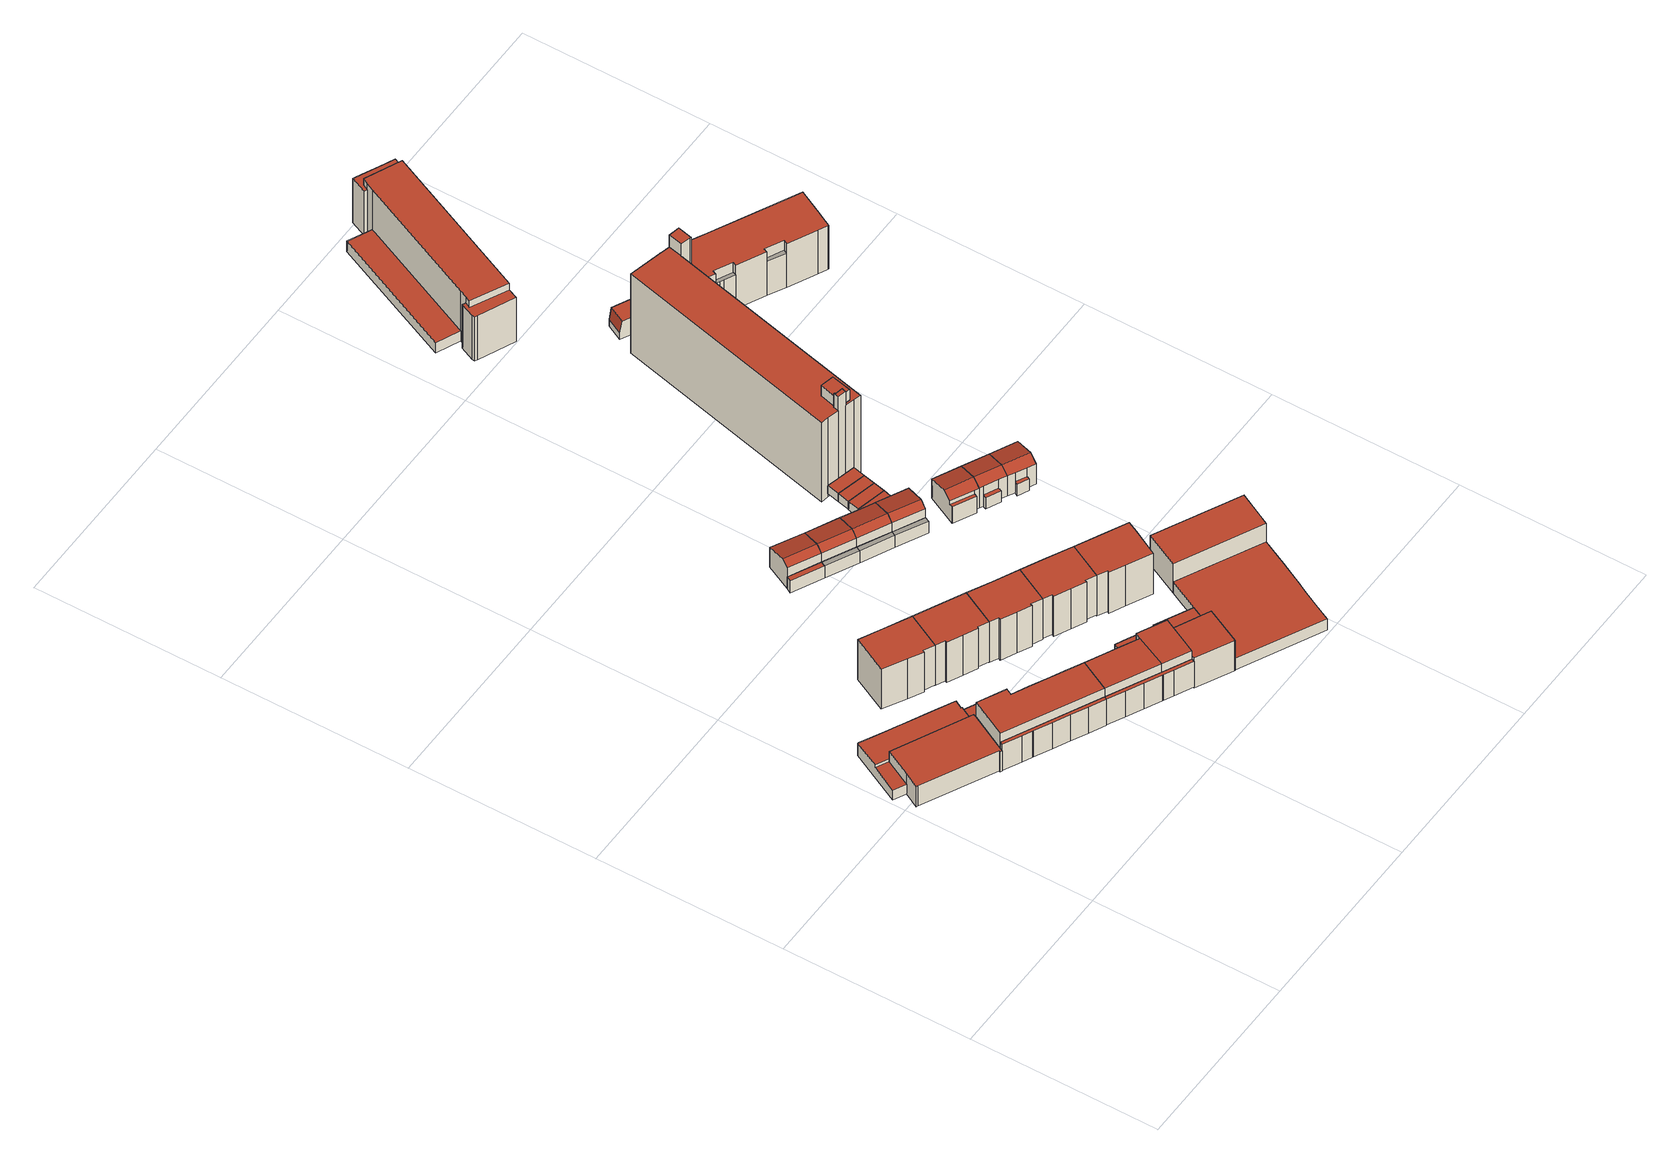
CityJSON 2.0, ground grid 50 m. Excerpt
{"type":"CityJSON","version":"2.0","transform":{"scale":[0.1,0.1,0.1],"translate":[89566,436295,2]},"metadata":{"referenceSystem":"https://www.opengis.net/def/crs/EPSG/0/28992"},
"CityObjects":{
"building1":{"type":"Building","attributes":{"measuredHeight":6.6,"yearOfConstruction":1969,"LAAGSTE_BOUWLAAG":"0","AANTAL_BOUWLAGEN":"1","AANTAL_ADRESSEN":"1","WIJK":"Delfshaven","PANDSOORT":"Tussenpand","BUURT":"Bospolder","HOOGSTE_BOUWLAAG":"0"},"address":[{"CountryName":"Nederland","LocalityName":"Rotterdam","ThoroughfareNumber":"272","ThoroughfareName":"Schiedamseweg","PostalCode":"3025AS"}],"children":["building1-1","building1-2"]},
"building1-1":{"type":"BuildingPart","parents":["building1"],"geometry":[{"type":"Solid","lod":"2","boundaries":[[[[0,1,2,3]],[[4,5,6,7]],[[8,9,10,11]],[[12,8,11,13]],[[14,4,7,15,16]],[[16,15,17,0,3]],[[13,2,1,12]],[[18,19,20,10,9]],[[6,5,21,19,18]],[[17,15,7,6,18,9,8,12,1,0]],[[16,3,2,13,11,10,20,22,14]],[[5,4,14,22,21]],[[22,20,19,21]]]],"semantics":{"surfaces":[{"type":"WallSurface"},{"type":"RoofSurface"},{"type":"GroundSurface"},{"type":"ClosureSurface"}],"values":[[0,0,0,0,0,0,0,0,0,1,2,3,3]]}}]},
"building1-2":{"type":"BuildingPart","parents":["building1"],"geometry":[{"type":"Solid","lod":"2","boundaries":[[[[19,23,24,20]],[[25,26,27,28]],[[29,30,31,24,23,32]],[[33,27,26,34]],[[5,29,32,21]],[[35,4,14,36]],[[34,35,36,33]],[[28,37,38,25]],[[37,39,40,38]],[[39,41,42,40]],[[41,43,44,42]],[[43,45,46,44]],[[45,47,48,46]],[[47,31,30,48]],[[26,25,38,40,42,44,46,48,30,29,5,4,35,34]],[[32,23,19,21]],[[37,28,27,33,36,14,22,20,24,31,47,45,43,41,39]],[[14,4,5,21,22]],[[21,19,20,22]]]],"semantics":{"surfaces":[{"type":"WallSurface"},{"type":"RoofSurface"},{"type":"GroundSurface"},{"type":"ClosureSurface"}],"values":[[0,0,0,0,0,0,0,0,0,0,0,0,0,0,1,1,2,3,3]]}}]},
"building2":{"type":"Building","attributes":{"measuredHeight":11.28,"yearOfConstruction":1990,"LAAGSTE_BOUWLAAG":"0","AANTAL_BOUWLAGEN":"4","AANTAL_ADRESSEN":"11","WIJK":"Delfshaven","PANDSOORT":"Tussenpand","BUURT":"Bospolder","HOOGSTE_BOUWLAAG":"3"},"address":[{"CountryName":"Nederland","LocalityName":"Rotterdam","ThoroughfareNumber":"99-119","ThoroughfareName":"Blokmakersstraat","PostalCode":"3025NC"}],"children":["building2-1","building2-2"]},
"building2-1":{"type":"BuildingPart","parents":["building2"],"geometry":[{"type":"Solid","lod":"2","boundaries":[[[[49,50,51,52,53]],[[54,55,56,57,58]],[[59,60,61,62]],[[52,54,58,53]],[[50,63,64,51]],[[63,65,66,64]],[[65,67,68,66]],[[67,61,60,68]],[[62,56,55,59]],[[52,51,64,66,68,60,59,55,54]],[[65,63,50,49,57,56,62,61,67]],[[53,58,57,49]]]],"semantics":{"surfaces":[{"type":"WallSurface"},{"type":"RoofSurface"},{"type":"GroundSurface"},{"type":"ClosureSurface"}],"values":[[0,0,0,0,0,0,0,0,0,1,2,3]]}}]},
"building2-2":{"type":"BuildingPart","parents":["building2"],"geometry":[{"type":"Solid","lod":"2","boundaries":[[[[69,70,71,72]],[[73,69,72,74]],[[75,73,74,76]],[[77,75,76,78]],[[79,77,78,80]],[[81,79,80,82]],[[70,83,84,71]],[[53,81,82,49]],[[57,84,83,58]],[[73,75,77,79,81,53,58,83,70,69]],[[57,49,82,80,78,76,74,72,71,84]],[[49,57,58,53]]]],"semantics":{"surfaces":[{"type":"WallSurface"},{"type":"RoofSurface"},{"type":"GroundSurface"},{"type":"ClosureSurface"}],"values":[[0,0,0,0,0,0,0,0,0,1,2,3]]}}]},
"building3":{"type":"Building","attributes":{"measuredHeight":3.01,"yearOfConstruction":1990,"LAAGSTE_BOUWLAAG":"0","AANTAL_BOUWLAGEN":"1","WIJK":"Delfshaven","BUURT":"Bospolder","HOOGSTE_BOUWLAAG":"0"},"geometry":[{"type":"Solid","lod":"2","boundaries":[[[[33,36,85,86]],[[87,85,36,88]],[[89,87,88,90]],[[91,89,90,92]],[[93,91,92,94]],[[95,93,94,96]],[[97,95,96,98]],[[99,97,98,100]],[[101,99,100,102]],[[103,101,102,104]],[[105,103,104,106]],[[107,105,106,108]],[[109,107,108,110]],[[111,109,110,112]],[[113,111,112,114]],[[115,113,114,116]],[[117,115,116,118]],[[119,117,118,120]],[[121,119,120,122]],[[123,121,122,124]],[[125,123,124,126]],[[127,125,126,128]],[[129,127,128,130]],[[131,129,130,132]],[[133,131,132,134]],[[135,133,134,136]],[[137,135,136,138]],[[139,137,138,140]],[[141,139,140,142]],[[142,143,144,141]],[[143,33,86,144]],[[141,144,86,85,87,89,91,93,95,97,99,101,103,105,107,109,111,113,115,117,119,121,123,125,127,129,131,133,135,137,139]],[[122,120,118,116,114,112,110,108,106,104,102,100,98,96,94,92,90,88,36,33,143,142,140,138,136,134,132,130,128,126,124]]]],"semantics":{"surfaces":[{"type":"WallSurface"},{"type":"RoofSurface"},{"type":"GroundSurface"}],"values":[[0,0,0,0,0,0,0,0,0,0,0,0,0,0,0,0,0,0,0,0,0,0,0,0,0,0,0,0,0,0,0,1,2]]}}]},
"building4":{"type":"Building","attributes":{"measuredHeight":13.21,"yearOfConstruction":1952,"LAAGSTE_BOUWLAAG":"0","AANTAL_BOUWLAGEN":"4","AANTAL_ADRESSEN":"8","WIJK":"Delfshaven","PANDSOORT":"Tussenpand","BUURT":"Bospolder","HOOGSTE_BOUWLAAG":"3"},"address":[{"CountryName":"Nederland","LocalityName":"Rotterdam","ThoroughfareNumber":"268-270","ThoroughfareName":"Schiedamseweg","PostalCode":"3025AS"}],"geometry":[{"type":"Solid","lod":"2","boundaries":[[[[145,146,147,148]],[[149,150,151,152]],[[152,153,154,149]],[[153,145,148,154]],[[155,147,146,156]],[[157,155,156,158]],[[159,157,158,160]],[[150,159,160,151]],[[150,149,154,148,147,155,157,159]],[[151,160,158,156,146,145,153,152]]]],"semantics":{"surfaces":[{"type":"WallSurface"},{"type":"RoofSurface"},{"type":"GroundSurface"}],"values":[[0,0,0,0,0,0,0,0,1,2]]}}]},
"building5":{"type":"Building","attributes":{"measuredHeight":13.28,"yearOfConstruction":1952,"LAAGSTE_BOUWLAAG":"-1","AANTAL_BOUWLAGEN":"5","AANTAL_ADRESSEN":"8","WIJK":"Delfshaven","PANDSOORT":"Tussenpand","BUURT":"Bospolder","HOOGSTE_BOUWLAAG":"3"},"address":[{"CountryName":"Nederland","LocalityName":"Rotterdam","ThoroughfareNumber":"264-266","ThoroughfareName":"Schiedamseweg","PostalCode":"3025AS"}],"geometry":[{"type":"Solid","lod":"2","boundaries":[[[[161,150,162,163]],[[164,165,166,167]],[[163,168,169,161]],[[170,164,167,171]],[[171,172,173,170]],[[172,174,149,173]],[[174,162,150,149]],[[165,175,176,166]],[[177,169,168,178]],[[175,177,178,176]],[[165,164,170,173,149,150,161,169,177,175]],[[166,176,178,168,163,162,174,172,171,167]]]],"semantics":{"surfaces":[{"type":"WallSurface"},{"type":"RoofSurface"},{"type":"GroundSurface"}],"values":[[0,0,0,0,0,0,0,0,0,0,1,2]]}}]},
"building6":{"type":"Building","attributes":{"measuredHeight":11.26,"yearOfConstruction":1990,"LAAGSTE_BOUWLAAG":"0","AANTAL_BOUWLAGEN":"4","AANTAL_ADRESSEN":"9","WIJK":"Delfshaven","PANDSOORT":"Tussenpand","BUURT":"Bospolder","HOOGSTE_BOUWLAAG":"3"},"address":[{"CountryName":"Nederland","LocalityName":"Rotterdam","ThoroughfareNumber":"81-97","ThoroughfareName":"Blokmakersstraat","PostalCode":"3025NC"}],"children":["building6-1","building6-2"]},
"building6-1":{"type":"BuildingPart","parents":["building6"],"geometry":[{"type":"Solid","lod":"2","boundaries":[[[[179,180,181,182,183,184]],[[181,185,186,182]],[[185,52,53,186]],[[187,188,189,190]],[[188,191,192,189]],[[191,193,194,192]],[[193,195,51,194]],[[52,51,195,196,53]],[[184,187,190,179]],[[192,194,51,52,185,189]],[[180,179,190,189,185,181]],[[183,197,196,195,193,191,188,187,184]],[[182,186,197,183]],[[186,53,196,197]]]],"semantics":{"surfaces":[{"type":"WallSurface"},{"type":"RoofSurface"},{"type":"GroundSurface"},{"type":"ClosureSurface"}],"values":[[0,0,0,0,0,0,0,0,0,1,1,2,3,3]]}}]},
"building6-2":{"type":"BuildingPart","parents":["building6"],"geometry":[{"type":"Solid","lod":"2","boundaries":[[[[198,81,199,200]],[[201,198,200,202]],[[203,201,202,204]],[[205,203,204,206]],[[207,205,206,208]],[[209,207,208,210]],[[182,209,210,183]],[[196,199,81,53]],[[182,186,53,81,198,201,203,205,207,209]],[[210,208,206,204,202,200,199,196,197,183]],[[183,197,186,182]],[[197,196,53,186]]]],"semantics":{"surfaces":[{"type":"WallSurface"},{"type":"RoofSurface"},{"type":"GroundSurface"},{"type":"ClosureSurface"}],"values":[[0,0,0,0,0,0,0,0,1,2,3,3]]}}]},
"building7":{"type":"Building","attributes":{"measuredHeight":13.44,"yearOfConstruction":1952,"LAAGSTE_BOUWLAAG":"0","AANTAL_BOUWLAGEN":"4","AANTAL_ADRESSEN":"8","WIJK":"Delfshaven","PANDSOORT":"Tussenpand","BUURT":"Bospolder","HOOGSTE_BOUWLAAG":"3"},"address":[{"CountryName":"Nederland","LocalityName":"Rotterdam","ThoroughfareNumber":"260-262","ThoroughfareName":"Schiedamseweg","PostalCode":"3025AR"}],"geometry":[{"type":"Solid","lod":"2","boundaries":[[[[211,212,213,214]],[[215,216,217,218]],[[219,217,216,220]],[[221,219,220,222]],[[212,221,222,213]],[[223,224,164,170]],[[218,164,224,215]],[[225,211,214,226]],[[226,227,228,225]],[[227,223,170,228]],[[212,211,225,228,170,164,218,217,219,221]],[[214,213,222,220,216,215,224,223,227,226]]]],"semantics":{"surfaces":[{"type":"WallSurface"},{"type":"RoofSurface"},{"type":"GroundSurface"}],"values":[[0,0,0,0,0,0,0,0,0,0,1,2]]}}]},
"building8":{"type":"Building","attributes":{"measuredHeight":8.05,"yearOfConstruction":1950,"LAAGSTE_BOUWLAAG":"-1","AANTAL_BOUWLAGEN":"3","AANTAL_ADRESSEN":"2","WIJK":"Delfshaven","PANDSOORT":"Tussenpand","BUURT":"Tussendijken","HOOGSTE_BOUWLAAG":"1"},"address":[{"CountryName":"Nederland","LocalityName":"Rotterdam","ThoroughfareNumber":"223-223","ThoroughfareName":"Schiedamseweg","PostalCode":"3026AN"}],"children":["building8-1","building8-2"]},
"building8-1":{"type":"BuildingPart","parents":["building8"],"geometry":[{"type":"Solid","lod":"2","boundaries":[[[[229,230,231,232]],[[229,232,233,234,235,236]],[[237,238,239,231,230,240]],[[236,240,230,229]],[[233,239,238,234]],[[235,237,240,236]],[[234,238,237,235]],[[232,231,239,233]]]],"semantics":{"surfaces":[{"type":"ClosureSurface"},{"type":"WallSurface"},{"type":"RoofSurface"},{"type":"GroundSurface"}],"values":[[0,1,1,1,1,2,2,3]]}}]},
"building8-2":{"type":"BuildingPart","parents":["building8"],"geometry":[{"type":"Solid","lod":"2","boundaries":[[[[232,231,230,229]],[[229,241,242,232]],[[231,243,244,230]],[[241,244,243,242]],[[229,230,244,241]],[[242,243,231,232]]]],"semantics":{"surfaces":[{"type":"ClosureSurface"},{"type":"WallSurface"},{"type":"RoofSurface"},{"type":"GroundSurface"}],"values":[[0,1,1,1,2,3]]}}]},
"building9":{"type":"Building","attributes":{"measuredHeight":9.87,"yearOfConstruction":1954,"LAAGSTE_BOUWLAAG":"1","AANTAL_BOUWLAGEN":"4","AANTAL_ADRESSEN":"2","WIJK":"Delfshaven","PANDSOORT":"Tussenpand","BUURT":"Bospolder","HOOGSTE_BOUWLAAG":"2"},"address":[{"CountryName":"Nederland","LocalityName":"Rotterdam","ThoroughfareNumber":"71-71","ThoroughfareName":"Blokmakersstraat","PostalCode":"3025NC"}],"children":["building9-1","building9-2"]},
"building9-1":{"type":"BuildingPart","parents":["building9"],"geometry":[{"type":"Solid","lod":"2","boundaries":[[[[245,246,247,248]],[[249,250,251,252]],[[253,249,252,254]],[[255,253,254,256]],[[257,255,256,258]],[[259,257,258,260]],[[261,259,260,262]],[[263,261,262,264]],[[265,263,264,266]],[[267,265,266,268]],[[269,267,268,270]],[[271,269,270,272]],[[273,271,272,274]],[[275,273,274,276]],[[277,275,276,278]],[[279,277,278,280]],[[281,279,280,282]],[[283,281,282,284]],[[285,283,284,286]],[[287,285,286,288]],[[287,288,289,290,291]],[[289,292,293,290]],[[294,287,291,295]],[[295,245,248,296,297,294]],[[296,298,299,297]],[[298,300,301,299]],[[300,251,250,301]],[[271,273,275,277,279,281,283,285,287,294,297,299,301,250,249,253,255,257,259,261,263,265,267,269]],[[245,295,291,290,293,246]],[[288,286,284,282,280,278,276,274,272,270,268,266,264,262,260,258,256,254,252,251,300,298,296,248,247,292,289]],[[246,293,292,247]]]],"semantics":{"surfaces":[{"type":"WallSurface"},{"type":"RoofSurface"},{"type":"GroundSurface"},{"type":"ClosureSurface"}],"values":[[0,0,0,0,0,0,0,0,0,0,0,0,0,0,0,0,0,0,0,0,0,0,0,0,0,0,0,1,1,2,3]]}}]},
"building9-2":{"type":"BuildingPart","parents":["building9"],"geometry":[{"type":"Solid","lod":"2","boundaries":[[[[247,292,293,246]],[[302,293,292,303,304,305]],[[306,304,303,307]],[[308,306,307,309]],[[246,293,302,310]],[[247,246,310,308,309]],[[304,306,308,310,302,305]],[[303,292,247,309,307]]]],"semantics":{"surfaces":[{"type":"ClosureSurface"},{"type":"WallSurface"},{"type":"RoofSurface"},{"type":"GroundSurface"}],"values":[[0,1,1,1,1,1,2,3]]}}]},
"building10":{"type":"Building","attributes":{"measuredHeight":13.18,"yearOfConstruction":1952,"LAAGSTE_BOUWLAAG":"0","AANTAL_BOUWLAGEN":"4","AANTAL_ADRESSEN":"8","WIJK":"Delfshaven","PANDSOORT":"Tussenpand","BUURT":"Bospolder","HOOGSTE_BOUWLAAG":"3"},"address":[{"CountryName":"Nederland","LocalityName":"Rotterdam","ThoroughfareNumber":"256-258","ThoroughfareName":"Schiedamseweg","PostalCode":"3025AR"}],"geometry":[{"type":"Solid","lod":"2","boundaries":[[[[311,312,313,314]],[[315,316,317,318]],[[316,319,225,317]],[[320,321,322,323]],[[312,320,323,313]],[[324,311,314,325]],[[318,324,325,315]],[[319,326,211,225]],[[327,211,326,328]],[[328,322,321,327]],[[324,318,317,225,211,327,321,320,312,311]],[[325,314,313,323,322,328,326,319,316,315]]]],"semantics":{"surfaces":[{"type":"WallSurface"},{"type":"RoofSurface"},{"type":"GroundSurface"}],"values":[[0,0,0,0,0,0,0,0,0,0,1,2]]}}]},
"building11":{"type":"Building","attributes":{"measuredHeight":8.16,"yearOfConstruction":1950,"LAAGSTE_BOUWLAAG":"-1","AANTAL_BOUWLAGEN":"3","AANTAL_ADRESSEN":"2","WIJK":"Delfshaven","PANDSOORT":"Tussenpand","BUURT":"Tussendijken","HOOGSTE_BOUWLAAG":"1"},"address":[{"CountryName":"Nederland","LocalityName":"Rotterdam","ThoroughfareNumber":"221-221","ThoroughfareName":"Schiedamseweg","PostalCode":"3026AN"}],"children":["building11-1","building11-2"]},
"building11-1":{"type":"BuildingPart","attributes":{"measuredHeight":8.16},"parents":["building11"],"geometry":[{"type":"Solid","lod":"2","boundaries":[[[[329,330,331,229]],[[234,332,329,229,236,235]],[[333,332,234,334]],[[335,336,331,330,333,334]],[[336,236,229,331]],[[336,335,235,236]],[[334,234,235,335]],[[332,333,330,329]]]],"semantics":{"surfaces":[{"type":"ClosureSurface"},{"type":"WallSurface"},{"type":"RoofSurface"},{"type":"GroundSurface"}],"values":[[0,1,1,1,1,2,2,3]]}}]},
"building11-2":{"type":"BuildingPart","attributes":{"measuredHeight":3.97},"parents":["building11"],"geometry":[{"type":"Solid","lod":"2","boundaries":[[[[330,329,229,331]],[[241,337,331,229]],[[338,339,337,241]],[[339,330,331,337]],[[329,338,241,229]],[[338,329,330,339]]]],"semantics":{"surfaces":[{"type":"ClosureSurface"},{"type":"OuterFloorSurface"},{"type":"WallSurface"},{"type":"GroundSurface"}],"values":[[0,1,2,2,2,3]]}}]},
"building12":{"type":"Building","attributes":{"measuredHeight":8.16,"yearOfConstruction":1951,"LAAGSTE_BOUWLAAG":"-1","AANTAL_BOUWLAGEN":"3","AANTAL_ADRESSEN":"2","WIJK":"Delfshaven","PANDSOORT":"Tussenpand","BUURT":"Tussendijken","HOOGSTE_BOUWLAAG":"1"},"address":[{"CountryName":"Nederland","LocalityName":"Rotterdam","ThoroughfareNumber":"219-219","ThoroughfareName":"Schiedamseweg","PostalCode":"3026AN"}],"children":["building12-1","building12-2"]},
"building12-1":{"type":"BuildingPart","attributes":{"measuredHeight":3.97},"parents":["building12"],"geometry":[{"type":"Solid","lod":"2","boundaries":[[[[340,330,331,341]],[[337,342,341,331]],[[339,343,342,337]],[[343,340,341,342]],[[330,339,337,331]],[[339,330,340,343]]]],"semantics":{"surfaces":[{"type":"ClosureSurface"},{"type":"OuterFloorSurface"},{"type":"WallSurface"},{"type":"GroundSurface"}],"values":[[0,1,2,2,2,3]]}}]},
"building12-2":{"type":"BuildingPart","attributes":{"measuredHeight":8.16},"parents":["building12"],"geometry":[{"type":"Solid","lod":"2","boundaries":[[[[344,345,333,334,346]],[[346,347,348,344]],[[334,333,330,331,336,335]],[[349,345,344,350]],[[351,352,341,340,349,350,348,347]],[[352,336,331,341]],[[346,334,335,351,347]],[[352,351,335,336]],[[350,344,348]],[[349,340,330,333,345]],[[330,340,341,331]]]],"semantics":{"surfaces":[{"type":"WallSurface"},{"type":"RoofSurface"},{"type":"GroundSurface"},{"type":"ClosureSurface"}],"values":[[0,0,0,0,0,0,1,1,1,2,3]]}}]},
"building13":{"type":"Building","attributes":{"measuredHeight":13.45,"yearOfConstruction":1952,"LAAGSTE_BOUWLAAG":"0","AANTAL_BOUWLAGEN":"4","AANTAL_ADRESSEN":"8","WIJK":"Delfshaven","PANDSOORT":"Kop van een rij","BUURT":"Bospolder","HOOGSTE_BOUWLAAG":"3"},"address":[{"CountryName":"Nederland","LocalityName":"Rotterdam","ThoroughfareNumber":"252-254","ThoroughfareName":"Schiedamseweg","PostalCode":"3025AR"}],"geometry":[{"type":"Solid","lod":"2","boundaries":[[[[353,354,324,318]],[[355,356,357,358]],[[359,360,361,362]],[[363,359,362,364]],[[364,365,366,363]],[[365,353,318,366]],[[358,324,354,355]],[[367,357,356,368]],[[360,367,368,361]],[[360,359,363,366,318,324,358,357,367]],[[355,354,353,365,364,362,361,368,356]]]],"semantics":{"surfaces":[{"type":"WallSurface"},{"type":"RoofSurface"},{"type":"GroundSurface"}],"values":[[0,0,0,0,0,0,0,0,0,1,2]]}}]},
"building14":{"type":"Building","attributes":{"measuredHeight":8.1,"yearOfConstruction":1950,"LAAGSTE_BOUWLAAG":"-1","AANTAL_BOUWLAGEN":"3","AANTAL_ADRESSEN":"2","WIJK":"Delfshaven","PANDSOORT":"Tussenpand","BUURT":"Tussendijken","HOOGSTE_BOUWLAAG":"1"},"address":[{"CountryName":"Nederland","LocalityName":"Rotterdam","ThoroughfareNumber":"217-217","ThoroughfareName":"Schiedamseweg","PostalCode":"3026AN"}],"children":["building14-1","building14-2"]},
"building14-1":{"type":"BuildingPart","attributes":{"measuredHeight":8.1},"parents":["building14"],"geometry":[{"type":"Solid","lod":"2","boundaries":[[[[369,370,371,372,373,374]],[[350,375,376,341,352,351,347,348]],[[377,378,379,380]],[[378,375,350,379]],[[380,381,373,372,377]],[[347,381,380,348]],[[369,352,341,370]],[[369,374,351,352]],[[379,350,348,380]],[[381,347,351,374,373]],[[372,371,376,375,378,377]],[[376,371,370,341]]]],"semantics":{"surfaces":[{"type":"WallSurface"},{"type":"RoofSurface"},{"type":"GroundSurface"},{"type":"ClosureSurface"}],"values":[[0,0,0,0,0,0,0,1,1,1,2,3]]}}]},
"building14-2":{"type":"BuildingPart","attributes":{"measuredHeight":3.9},"parents":["building14"],"geometry":[{"type":"Solid","lod":"2","boundaries":[[[[371,376,341,370]],[[342,382,370,341]],[[376,383,342,341]],[[383,384,382,342]],[[384,371,370,382]],[[383,376,371,384]]]],"semantics":{"surfaces":[{"type":"ClosureSurface"},{"type":"OuterFloorSurface"},{"type":"WallSurface"},{"type":"GroundSurface"}],"values":[[0,1,2,2,2,3]]}}]},
"building15":{"type":"Building","attributes":{"measuredHeight":9.71,"yearOfConstruction":1953,"LAAGSTE_BOUWLAAG":"-1","AANTAL_BOUWLAGEN":"4","AANTAL_ADRESSEN":"9","WIJK":"Delfshaven","PANDSOORT":"Tussenpand","BUURT":"Bospolder","HOOGSTE_BOUWLAAG":"2"},"address":[{"CountryName":"Nederland","LocalityName":"Rotterdam","ThoroughfareNumber":"240-248","ThoroughfareName":"Schiedamseweg","PostalCode":"3025AP"}],"children":["building15-1","building15-2"]},
"building15-1":{"type":"BuildingPart","parents":["building15"],"geometry":[{"type":"Solid","lod":"2","boundaries":[[[[385,386,387,388,389]],[[390,391,392,386,385]],[[393,391,390,394]],[[395,393,394,396]],[[397,398,245,399]],[[246,245,398,400,401]],[[388,401,400,389]],[[246,401,388,387,386,392,391,393,395,399,245]],[[397,396,394,390,385,389,400,398]],[[396,397,399,395]]]],"semantics":{"surfaces":[{"type":"WallSurface"},{"type":"RoofSurface"},{"type":"GroundSurface"},{"type":"ClosureSurface"}],"values":[[0,0,0,0,0,0,0,1,2,3]]}}]},
"building15-2":{"type":"BuildingPart","parents":["building15"],"geometry":[{"type":"Solid","lod":"2","boundaries":[[[[402,403,404,397,399]],[[405,404,403,406]],[[407,408,409,395,396]],[[410,408,407,411]],[[412,410,411,413]],[[406,412,413,405]],[[409,402,399,395]],[[402,409,408,410,412,406,403]],[[404,405,413,411,407,396,397]],[[395,399,397,396]]]],"semantics":{"surfaces":[{"type":"WallSurface"},{"type":"RoofSurface"},{"type":"GroundSurface"},{"type":"ClosureSurface"}],"values":[[0,0,0,0,0,0,0,1,2,3]]}}]},
"building16":{"type":"Building","attributes":{"measuredHeight":2.7,"yearOfConstruction":1959,"LAAGSTE_BOUWLAAG":"0","AANTAL_BOUWLAGEN":"1","AANTAL_ADRESSEN":"1","WIJK":"Delfshaven","PANDSOORT":"Tussenpand","BUURT":"Tussendijken","HOOGSTE_BOUWLAAG":"0"},"address":[{"CountryName":"Nederland","LocalityName":"Rotterdam","ThoroughfareNumber":"780","ThoroughfareName":"Gijsinglaan","PostalCode":"3026BN"}],"geometry":[{"type":"Solid","lod":"2","boundaries":[[[[414,345,344,415]],[[416,379,417,418]],[[350,344,345,349]],[[379,350,349,417]],[[419,414,415,420]],[[421,416,418,422]],[[420,421,422,419]],[[416,421,420,415,344,350,379]],[[417,349,345,414,419,422,418]]]],"semantics":{"surfaces":[{"type":"WallSurface"},{"type":"RoofSurface"},{"type":"GroundSurface"}],"values":[[0,0,0,0,0,0,0,1,2]]}}]},
"building17":{"type":"Building","attributes":{"measuredHeight":2.69,"yearOfConstruction":1959,"LAAGSTE_BOUWLAAG":"0","AANTAL_BOUWLAGEN":"1","AANTAL_ADRESSEN":"1","WIJK":"Delfshaven","PANDSOORT":"Tussenpand","BUURT":"Tussendijken","HOOGSTE_BOUWLAAG":"0"},"address":[{"CountryName":"Nederland","LocalityName":"Rotterdam","ThoroughfareNumber":"778","ThoroughfareName":"Gijsinglaan","PostalCode":"3026BN"}],"geometry":[{"type":"Solid","lod":"2","boundaries":[[[[419,414,423,424]],[[424,423,425,426]],[[420,415,414,419]],[[423,414,415,425]],[[426,420,419,424]],[[426,425,415,420]]]],"semantics":{"surfaces":[{"type":"GroundSurface"},{"type":"WallSurface"},{"type":"RoofSurface"}],"values":[[0,1,1,1,1,2]]}}]},
"building18":{"type":"Building","attributes":{"measuredHeight":2.64,"yearOfConstruction":1959,"LAAGSTE_BOUWLAAG":"0","AANTAL_BOUWLAGEN":"1","AANTAL_ADRESSEN":"1","WIJK":"Delfshaven","PANDSOORT":"Tussenpand","BUURT":"Tussendijken","HOOGSTE_BOUWLAAG":"0"},"address":[{"CountryName":"Nederland","LocalityName":"Rotterdam","ThoroughfareNumber":"776","ThoroughfareName":"Gijsinglaan","PostalCode":"3026BN"}],"geometry":[{"type":"Solid","lod":"2","boundaries":[[[[427,428,429,430]],[[426,425,428,427]],[[430,429,431,432]],[[429,428,425,431]],[[432,426,427,430]],[[432,431,425,426]]]],"semantics":{"surfaces":[{"type":"GroundSurface"},{"type":"WallSurface"},{"type":"RoofSurface"}],"values":[[0,1,1,1,1,2]]}}]},
"building19":{"type":"Building","attributes":{"measuredHeight":2.58,"yearOfConstruction":1959,"LAAGSTE_BOUWLAAG":"0","AANTAL_BOUWLAGEN":"1","AANTAL_ADRESSEN":"1","WIJK":"Delfshaven","PANDSOORT":"Tussenpand","BUURT":"Tussendijken","HOOGSTE_BOUWLAAG":"0"},"address":[{"CountryName":"Nederland","LocalityName":"Rotterdam","ThoroughfareNumber":"774","ThoroughfareName":"Gijsinglaan","PostalCode":"3026BN"}],"geometry":[{"type":"Solid","lod":"2","boundaries":[[[[430,429,433,434]],[[433,435,436,437,434]],[[437,432,430,434]],[[433,429,431,435]],[[432,431,429,430]],[[437,436,435,431,432]]]],"semantics":{"surfaces":[{"type":"GroundSurface"},{"type":"WallSurface"},{"type":"RoofSurface"}],"values":[[0,1,1,1,1,2]]}}]},
"building20":{"type":"Building","attributes":{"measuredHeight":8,"yearOfConstruction":1950,"LAAGSTE_BOUWLAAG":"-1","AANTAL_BOUWLAGEN":"3","AANTAL_ADRESSEN":"2","WIJK":"Delfshaven","PANDSOORT":"Tussenpand","BUURT":"Tussendijken","HOOGSTE_BOUWLAAG":"1"},"address":[{"CountryName":"Nederland","LocalityName":"Rotterdam","ThoroughfareNumber":"215-215","ThoroughfareName":"Schiedamseweg","PostalCode":"3026AN"}],"geometry":[{"type":"Solid","lod":"2","boundaries":[[[[438,439,440,441]],[[442,438,441,443]],[[444,445,446,447]],[[448,449,446,445,440,439,450]],[[451,442,443,452]],[[451,452,453,454,455]],[[455,448,450,451]],[[444,447,456,454,453]],[[447,446,449,456]],[[455,454,456,449,448]],[[450,439,438,442,451]],[[453,452,443,441,440,445,444]]]],"semantics":{"surfaces":[{"type":"WallSurface"},{"type":"RoofSurface"},{"type":"GroundSurface"}],"values":[[0,0,0,0,0,0,0,0,1,1,1,2]]}}]},
"building21":{"type":"Building","attributes":{"measuredHeight":7.95,"yearOfConstruction":1950,"LAAGSTE_BOUWLAAG":"-1","AANTAL_BOUWLAGEN":"3","AANTAL_ADRESSEN":"2","WIJK":"Delfshaven","PANDSOORT":"Tussenpand","BUURT":"Tussendijken","HOOGSTE_BOUWLAAG":"1"},"address":[{"CountryName":"Nederland","LocalityName":"Rotterdam","ThoroughfareNumber":"213-213","ThoroughfareName":"Schiedamseweg","PostalCode":"3026AN"}],"geometry":[{"type":"Solid","lod":"2","boundaries":[[[[454,457,458,459,460]],[[461,462,463,464,465]],[[465,460,459,461]],[[456,447,466,457,454]],[[458,467,468,459]],[[469,466,447,470]],[[471,468,467,472]],[[470,473,464,463,469]],[[461,471,472,462]],[[461,459,468,471]],[[470,447,456,473]],[[464,473,456,454,460,465]],[[463,462,472,467,458,457,466,469]]]],"semantics":{"surfaces":[{"type":"WallSurface"},{"type":"RoofSurface"},{"type":"GroundSurface"}],"values":[[0,0,0,0,0,0,0,0,0,1,1,1,2]]}}]},
"building22":{"type":"Building","attributes":{"measuredHeight":7.97,"yearOfConstruction":1950,"LAAGSTE_BOUWLAAG":"-1","AANTAL_BOUWLAGEN":"3","AANTAL_ADRESSEN":"2","WIJK":"Delfshaven","PANDSOORT":"Tussenpand","BUURT":"Tussendijken","HOOGSTE_BOUWLAAG":"1"},"address":[{"CountryName":"Nederland","LocalityName":"Rotterdam","ThoroughfareNumber":"211-211","ThoroughfareName":"Schiedamseweg","PostalCode":"3026AN"}],"geometry":[{"type":"Solid","lod":"2","boundaries":[[[[473,470,474,475,464]],[[476,477,478,479]],[[480,478,477,481]],[[482,480,481,483]],[[484,485,486,487,488]],[[484,474,470,485]],[[489,464,475,476,479]],[[482,483,488,487,490]],[[490,489,479,482]],[[482,479,478,480]],[[485,470,473,486]],[[490,487,486,473,464,489]],[[488,483,481,477,476,475,474,484]]]],"semantics":{"surfaces":[{"type":"WallSurface"},{"type":"RoofSurface"},{"type":"GroundSurface"}],"values":[[0,0,0,0,0,0,0,0,0,1,1,1,2]]}}]},
"building23":{"type":"Building","attributes":{"measuredHeight":16.73,"yearOfConstruction":1924,"LAAGSTE_BOUWLAAG":"-1","AANTAL_BOUWLAGEN":"5","AANTAL_ADRESSEN":"3","WIJK":"Delfshaven","PANDSOORT":"Kop van een rij","BUURT":"Tussendijken","HOOGSTE_BOUWLAAG":"2"},"address":[{"CountryName":"Nederland","LocalityName":"Rotterdam","ThoroughfareNumber":"127-129","ThoroughfareName":"Korfmakersstraat","PostalCode":"3026XG"}],"children":["building23-1","building23-2"]},
"building23-1":{"type":"BuildingPart","parents":["building23"],"geometry":[{"type":"Solid","lod":"2","boundaries":[[[[491,492,493,494,495,496]],[[497,498,499,500,501,502]],[[495,500,499,496]],[[497,503,504,498]],[[505,506,507,508]],[[509,505,508,510]],[[511,492,491,512]],[[513,504,503,514]],[[502,515,516,497]],[[517,511,512,518]],[[519,520,521,522]],[[523,517,518,513,514,509,510]],[[524,517,523,525]],[[525,526,527,524]],[[526,528,529,527]],[[528,530,531,529]],[[530,519,522,531]],[[515,532,533,516]],[[532,507,506,533]],[[492,521,520,493]],[[505,509,514,503,497,516,533,506]],[[511,517,524,527,529,531,522,521,492]],[[512,491,496,499,498,504,513,518]],[[525,523,510,508,507,532,515,502,501,494,493,520,519,530,528,526]],[[494,501,500,495]]]],"semantics":{"surfaces":[{"type":"WallSurface"},{"type":"RoofSurface"},{"type":"GroundSurface"},{"type":"ClosureSurface"}],"values":[[0,0,0,0,0,0,0,0,0,0,0,0,0,0,0,0,0,0,0,0,1,1,1,2,3]]}}]},
"building23-2":{"type":"BuildingPart","parents":["building23"],"geometry":[{"type":"Solid","lod":"2","boundaries":[[[[495,500,501,494]],[[494,534,535,495]],[[534,536,537,535]],[[500,537,536,501]],[[535,537,500,495]],[[494,501,536,534]]]],"semantics":{"surfaces":[{"type":"ClosureSurface"},{"type":"WallSurface"},{"type":"RoofSurface"},{"type":"GroundSurface"}],"values":[[0,1,1,1,2,3]]}}]},
"building24":{"type":"Building","attributes":{"measuredHeight":30.76,"yearOfConstruction":1959,"LAAGSTE_BOUWLAAG":"-1","AANTAL_BOUWLAGEN":"9","AANTAL_ADRESSEN":"92","WIJK":"Delfshaven","PANDSOORT":"Kop van een rij","BUURT":"Tussendijken","HOOGSTE_BOUWLAAG":"7"},"address":[{"CountryName":"Nederland","LocalityName":"Rotterdam","ThoroughfareNumber":"800-846","ThoroughfareName":"Gijsinglaan","PostalCode":"3026BP"}],"children":["building24-1","building24-2","building24-3","building24-4","building24-5"]},
"building24-1":{"type":"BuildingPart","attributes":{"measuredHeight":26.15},"parents":["building24"],"geometry":[{"type":"Solid","lod":"2","boundaries":[[[[538,539,540,541]],[[539,542,543,540]],[[542,544,545,543]],[[546,547,548,549]],[[550,551,548,547,552]],[[553,554,555,556,557,558]],[[555,559,560,556]],[[551,554,553,548]],[[561,546,549,562]],[[558,561,562,553]],[[552,563,564,550]],[[563,565,566,564]],[[565,567,568,566]],[[548,553,562,549]],[[569,570,571,541,540,543,545,559,555,554,551,550,564,566,568,572,573,574]],[[575,544,542,539,538,576,577,578,579,580,581,567,565,563,552,547,546,561,558,557]],[[545,544,575,560,559]],[[567,581,572,568]],[[581,580,573,572]],[[580,579,574,573]],[[579,578,569,574]],[[578,577,570,569]],[[577,576,571,570]],[[576,538,541,571]],[[575,557,556,560]]]],"semantics":{"surfaces":[{"type":"WallSurface"},{"type":"RoofSurface"},{"type":"GroundSurface"},{"type":"ClosureSurface"}],"values":[[0,0,0,0,0,0,0,0,0,0,0,0,0,1,1,2,3,3,3,3,3,3,3,3,3]]}}]},
"building24-2":{"type":"BuildingPart","attributes":{"measuredHeight":30.19},"parents":["building24"],"geometry":[{"type":"Solid","lod":"2","boundaries":[[[[559,545,582,583]],[[584,560,559,583,585]],[[585,586,587,584]],[[587,586,588,589,590,591]],[[588,582,545,544,589]],[[588,586,585,583,582]],[[589,544,575,592,590]],[[560,575,544,545,559]],[[584,587,591,590,592]],[[592,575,560,584]]]],"semantics":{"surfaces":[{"type":"WallSurface"},{"type":"RoofSurface"},{"type":"GroundSurface"},{"type":"ClosureSurface"}],"values":[[0,0,0,0,0,1,2,3,3,3]]}}]},
"building24-3":{"type":"BuildingPart","attributes":{"measuredHeight":30.76},"parents":["building24"],"geometry":[{"type":"Solid","lod":"2","boundaries":[[[[593,573,572,594,595]],[[568,567,538,541,596,597]],[[593,598,574,573]],[[599,600,570,569]],[[600,601,571,570]],[[541,571,601,602,596]],[[601,603,604,602]],[[605,593,595,606]],[[597,594,572,568]],[[598,599,569,574]],[[603,605,606,604]],[[595,594,597,596,602,604,606]],[[598,593,605,603,601,600,599]],[[577,576,538,567,581,580,579,578]],[[576,577,570,571]],[[577,578,569,570]],[[579,580,573,574]],[[538,576,571,541]],[[578,579,574,569]],[[581,567,568,572]],[[580,581,572,573]]]],"semantics":{"surfaces":[{"type":"WallSurface"},{"type":"RoofSurface"},{"type":"GroundSurface"},{"type":"ClosureSurface"}],"values":[[0,0,0,0,0,0,0,0,0,0,0,1,1,2,3,3,3,3,3,3,3]]}}]},
"building24-4":{"type":"BuildingPart","attributes":{"measuredHeight":14.47},"parents":["building24"],"geometry":[{"type":"Solid","lod":"2","boundaries":[[[[607,608,609,610,611,612]],[[613,614,615,616]],[[617,618,619,591,620,621,622,623,624,625,626,627,628,629,630,631,632,633,634,635,636,637],[638,639,640,641]],[[642,643,625,644,645]],[[646,647,618,617]],[[648,649,627,626]],[[650,651,652,653]],[[654,655,616,615]],[[656,657,633,632]],[[658,654,615,614]],[[611,610,633,657,659]],[[619,660,661,637,662,663]],[[655,664,611,659,665,616]],[[666,667,613,668,669]],[[608,670,671,636,635]],[[665,668,613,616]],[[669,672,673,666]],[[672,674,675,673]],[[635,634,609,608]],[[634,633,610,609]],[[671,662,637,636]],[[676,677,678,679]],[[680,644,625,624]],[[674,681,682,675]],[[667,658,614,613]],[[556,683,684,685,557]],[[686,687,640,639]],[[688,689,622,621]],[[690,688,621,620]],[[661,646,617,637]],[[691,692,629,628]],[[643,693,626,625]],[[590,690,620,591]],[[694,680,624,623]],[[695,670,608,607]],[[663,587,591,619]],[[642,645,694,623,696]],[[697,696,623,622]],[[622,676,679,697]],[[664,698,612,611]],[[699,700,656,632,701]],[[693,702,629,692,648,626]],[[651,703,704,652]],[[703,700,699,704]],[[702,705,630,629]],[[705,706,631,630]],[[706,701,632,631]],[[677,707,708,678]],[[649,691,628,627]],[[681,650,653,682]],[[709,710,638,641]],[[698,695,607,612]],[[710,686,639,638]],[[687,709,641,640]],[[707,684,683,708]],[[647,660,619,618]],[[679,678,708,683,556,560,584,587,663,662,671,670,695,698,664,655,654,658,667,666,673,675,682,653,652,704,699,701,706,705,702,693,643,642,696,697]],[[694,645,644,680]],[[689,688,690,590,592,575,557,685,711,712,713]],[[648,692,691,649]],[[700,703,651,650,681,674,672,669,668,665,659,657,656]],[[687,686,710,709]],[[660,647,646,661]],[[591,587,584,592,590]],[[713,712,677,676]],[[575,592,584,560]],[[712,711,707,677]],[[711,685,684,707]],[[557,575,560,556]],[[689,713,676,622]]]],"semantics":{"surfaces":[{"type":"OuterFloorSurface"},{"type":"OuterCeilingSurface"},{"type":"WallSurface"},{"type":"RoofSurface"},{"type":"GroundSurface"},{"type":"ClosureSurface"}],"values":[[0,0,1,2,2,2,2,2,2,2,2,2,2,2,2,2,2,2,2,2,2,2,2,2,2,2,2,2,2,2,2,2,2,2,2,2,2,2,2,2,2,2,2,2,2,2,2,2,2,2,2,2,2,2,2,2,3,4,4,4,4,4,4,5,5,5,5,5,5,5]]}}]},
"building24-5":{"type":"BuildingPart","attributes":{"measuredHeight":5.77},"parents":["building24"],"geometry":[{"type":"Solid","lod":"2","boundaries":[[[[714,715,716,717,718]],[[689,719,720,721,622]],[[719,717,716,720]],[[718,685,684,714]],[[715,721,720,716]],[[622,721,715,714,684,707,677,676]],[[718,717,719,689,713,712,711,685]],[[711,712,677,707]],[[712,713,676,677]],[[713,689,622,676]],[[685,711,707,684]]]],"semantics":{"surfaces":[{"type":"WallSurface"},{"type":"RoofSurface"},{"type":"GroundSurface"},{"type":"ClosureSurface"}],"values":[[0,0,0,0,1,1,2,3,3,3,3]]}}]}
},
"vertices":[
[213,380,76],[208,382,76],[208,382,10],[213,380,10],[271,494,50],[74,591,50],[74,591,76],[271,494,76],[21,480,76],[17,481,76],[17,481,10],[21,480,10],[209,385,76],[209,385,10],[271,494,10],[267,485,76],[267,485,10],[217,388,76],[38,521,76],[38,521,42],[38,521,10],[74,591,42],[74,591,10],
[6,537,42],[6,537,10],[303,562,50],[292,542,50],[292,542,10],[303,562,10],[42,607,50],[76,676,50],[76,676,10],[42,607,42],[294,540,10],[294,540,50],[275,503,50],[275,503,10],[300,564,10],[300,564,50],[238,595,10],[238,595,50],[180,624,10],[180,624,50],[175,627,10],[175,627,50],[140,644,10],[140,644,50],[79,675,10],[79,675,50],
[459,267,12],[500,348,12],[500,348,125],[459,267,125],[459,267,98],[217,388,125],[267,485,125],[267,485,12],[217,388,12],[217,388,98],[338,449,125],[330,433,125],[330,433,12],[338,449,12],[456,370,12],[456,370,125],[415,391,12],[415,391,125],[373,412,12],[373,412,125],
[282,345,98],[259,356,98],[259,356,12],[282,345,12],[285,344,98],[285,344,12],[328,322,98],[328,322,12],[370,301,98],[370,301,12],[411,280,98],[411,280,12],[454,259,98],[454,259,12],[213,380,98],[213,380,12],
[275,503,41],[294,540,41],[280,501,41],[280,501,10],[285,500,41],[285,500,10],[290,498,41],[290,498,10],[295,497,41],[295,497,10],[300,495,41],[300,495,10],[305,493,41],[305,493,10],[310,492,41],[310,492,10],[315,490,41],[315,490,10],[320,488,41],[320,488,10],[322,487,41],[322,487,10],[324,486,41],[324,486,10],[327,486,41],[327,486,10],[329,485,41],[329,485,10],[332,484,41],[332,484,10],[334,483,41],[334,483,10],[336,482,41],[336,482,10],[339,481,41],[339,481,10],[341,480,41],[341,480,10],[344,478,41],[344,478,10],[347,477,41],[347,477,10],[350,475,41],[350,475,10],[353,474,41],[353,474,10],[356,473,41],[356,473,10],[360,471,41],[360,471,10],[363,470,41],[363,470,10],[366,468,41],[366,468,10],[369,467,41],[369,467,10],[383,496,41],[383,496,10],[355,510,10],[355,510,41],
[267,801,12],[220,708,12],[220,708,144],[267,801,144],[393,737,144],[347,646,144],[347,646,12],[393,737,12],[327,771,12],[327,771,144],[278,676,144],[278,676,12],[316,655,144],[316,655,12],[319,660,144],[319,660,12],
[370,634,144],[347,646,11],[370,634,11],[472,583,144],[445,597,144],[445,597,11],[472,583,11],[368,629,11],[368,629,144],[518,675,144],[518,675,11],[454,707,11],[454,707,144],[393,737,11],[442,593,144],[442,593,11],[405,611,144],[405,611,11],
[709,263,125],[702,249,125],[661,166,125],[661,166,98],[661,166,13],[709,263,13],[591,201,125],[591,201,98],[637,299,13],[629,284,13],[629,284,125],[637,299,125],[585,306,13],[585,306,125],[543,327,13],[543,327,125],[500,348,13],[459,267,13],[591,201,13],
[497,237,98],[454,259,13],[497,237,13],[540,216,98],[540,216,13],[583,194,98],[583,194,13],[586,193,98],[586,193,13],[609,181,98],[609,181,13],[657,157,98],[657,157,13],
[596,521,144],[568,535,144],[568,535,9],[596,521,9],[494,572,9],[491,567,9],[491,567,144],[494,572,144],[530,548,144],[530,548,9],[566,530,144],[566,530,9],[518,675,9],[472,583,9],[642,613,144],[642,613,9],[579,644,9],[579,644,144],
[488,1042,53],[409,1082,53],[409,1082,14],[488,1042,14],[522,1109,14],[522,1109,79],[497,1059,94],[488,1042,82],[417,1099,94],[443,1150,79],[443,1150,14],[409,1082,82],
[482,1029,53],[482,1029,14],[402,1069,14],[402,1069,53],
[830,271,50],[797,203,50],[797,203,11],[830,271,11],[637,334,41],[634,335,41],[634,335,11],[637,334,11],[641,332,41],[641,332,11],[644,330,41],[644,330,11],[647,328,41],[647,328,11],[651,326,41],[651,326,11],[654,324,41],[654,324,11],[658,322,41],[658,322,11],[661,320,41],[661,320,11],[665,318,41],[665,318,11],[668,316,41],[668,316,11],[671,314,41],[671,314,11],[674,312,41],[674,312,11],[677,310,41],[677,310,11],[680,308,41],[680,308,11],[683,306,41],[683,306,11],[686,304,41],[686,304,11],[689,302,41],[689,302,11],[692,299,41],[692,299,11],[718,281,41],[718,281,11],[709,263,11],[709,263,50],[718,281,50],[702,249,11],[702,249,50],[737,318,41],[737,318,50],[731,321,11],[731,321,41],[667,353,11],[667,353,41],[647,363,11],[647,363,41],
[702,249,110],[657,157,11],[657,157,110],[661,166,110],[749,110,110],[749,110,11],[751,109,110],[751,109,11],[797,203,110],
[695,472,144],[692,467,144],[692,467,12],[695,472,12],[767,550,12],[704,582,12],[704,582,144],[767,550,144],[642,613,12],[655,485,144],[615,505,144],[615,505,12],[655,485,12],[721,459,144],[721,459,12],[596,521,12],[618,510,144],[618,510,12],
[488,1042,13],[569,1001,13],[569,1001,53],[522,1109,13],[603,1068,13],[603,1068,79],[578,1018,95],[569,1001,82],
[563,988,53],[482,1029,13],[563,988,13],
[651,960,13],[651,960,53],[645,948,53],[645,948,13],
[669,1034,40],[669,1034,13],[669,1034,79],[685,1027,79],[685,1027,40],[687,1030,13],[687,1030,40],[660,977,95],[651,960,82],
[767,550,9],[721,459,9],[746,446,9],[743,441,9],[743,441,144],[746,446,144],[882,459,144],[846,389,144],[846,389,9],[882,459,9],[895,486,144],[895,486,9],[830,518,9],[830,518,144],[781,422,144],[781,422,9],
[728,921,82],[728,921,53],[728,921,14],[762,988,14],[762,988,79],[737,938,95],[687,1030,14],[651,960,14],[736,1001,14],[744,1016,14],[744,1016,40],[736,1001,40],[736,1001,79],
[722,908,53],[645,948,14],[722,908,14],
[1008,91,13],[1008,91,50],[986,47,50],[964,2,50],[964,2,13],[1027,127,13],[1027,127,50],[1022,117,50],[1051,175,50],[1051,175,13],[1085,244,50],[1085,244,13],[870,352,13],[830,271,13],[870,352,50],[751,109,13],[751,109,50],
[870,352,110],[914,442,110],[914,442,13],[1131,333,13],[1131,333,110],[1098,268,13],[1098,268,110],[1085,244,110],[1129,330,110],[1129,330,13],[1130,332,110],[1130,332,13],
[677,1067,13],[677,1067,40],[748,1016,40],[744,1016,13],[748,1016,13],[756,1049,13],[756,1049,40],[748,1018,40],[748,1018,13],
[685,1098,13],[763,1080,13],[685,1098,40],[763,1080,40],
[763,1080,14],[685,1098,14],[692,1130,14],[770,1111,14],[692,1130,40],[770,1111,40],
[700,1163,14],[778,1144,14],[700,1163,40],[731,1155,40],[778,1144,40],
[776,880,69],[775,880,69],[775,880,14],[776,880,14],[832,851,69],[832,851,14],[883,926,14],[815,960,14],[815,960,78],[883,926,78],[779,889,80],[790,911,94],[779,889,69],[836,860,69],[836,860,14],[847,855,14],[847,855,80],[836,860,80],[858,877,94],
[847,855,15],[856,850,15],[856,850,52],[856,850,80],[893,832,52],[893,832,15],[912,822,15],[912,822,80],[893,832,80],[883,926,15],[852,841,15],[852,841,52],[948,894,15],[948,894,78],[889,823,52],[889,823,15],[923,844,94],
[948,894,14],[912,822,14],[930,813,14],[925,804,14],[925,804,52],[930,813,52],[953,790,52],[953,790,14],[957,798,52],[957,798,14],[1015,861,14],[1015,861,78],[990,811,94],[978,788,80],[978,788,14],[930,813,80],[957,798,80],
[796,2454,180],[796,2454,158],[796,2454,13],[787,2435,13],[787,2435,47],[787,2435,180],[630,2083,159],[630,2083,180],[638,2102,180],[638,2102,47],[638,2102,13],[630,2083,13],[623,2069,159],[623,2069,180],[611,2040,159],[605,2043,159],[605,2043,13],[611,2040,13],[705,1998,159],[705,1998,13],[804,2469,158],[804,2469,180],[716,2023,180],[716,2023,159],[622,2087,13],[622,2087,159],[897,2427,158],[897,2427,180],[807,2500,13],[788,2457,13],[788,2457,158],[807,2500,158],[897,2427,13],[909,2453,158],[909,2453,13],[870,2471,13],[870,2471,158],[830,2490,13],[830,2490,158],[815,2497,13],[815,2497,158],[606,2050,13],[606,2050,159],
[726,2463,13],[726,2463,47],[577,2129,13],[577,2129,47],
[754,1150,2],[778,1144,2],[778,1144,264],[754,1150,264],[797,1138,2],[797,1138,264],[931,1704,2],[931,1704,264],[916,1764,2],[912,1749,2],[912,1749,147],[916,1764,147],[824,1770,264],[912,1749,264],[824,1770,2],[915,1748,147],[915,1748,264],[919,1747,264],[919,1747,147],[919,1747,2],[915,1748,2],[939,1742,264],[939,1742,147],[919,1763,2],[919,1763,147],[680,1166,2],[680,1166,264],[700,1163,2],[700,1163,264],[731,1155,2],[731,1155,264],[784,1204,264],[772,1151,264],[755,1155,264],[734,1169,264],[737,1168,264],[748,1212,264],[939,1742,2],[755,1155,2],[772,1151,2],[784,1204,2],[748,1212,2],[737,1168,2],[734,1169,2],
[931,1704,304],[939,1742,304],[969,1736,147],[969,1736,304],[960,1697,304],[960,1697,147],[958,1698,304],[958,1698,2],[960,1697,2],[960,1697,60],[969,1736,2],
[737,1168,299],[734,1169,310],[737,1168,310],[754,1150,310],[731,1155,310],[748,1212,299],[784,1204,299],[772,1151,299],[755,1155,299],[755,1155,310],[757,1162,299],[757,1162,310],[737,1166,299],[737,1166,310],
[1021,1678,115],[1017,1669,115],[1026,1664,115],[1036,1659,115],[1063,1645,115],[1067,1655,115],[1180,1586,115],[1185,1596,115],[1139,1619,115],[1135,1609,115],[994,1706,60],[989,1709,60],[977,1688,60],[973,1694,60],[976,1708,60],[996,1790,60],[1002,1803,60],[1016,1796,60],[1018,1799,60],[1031,1792,60],[1019,1772,60],[1026,1769,60],[1036,1789,60],[1047,1784,60],[1078,1769,60],[1089,1763,60],[1036,1659,60],[1026,1664,60],[1017,1669,60],[995,1680,60],[984,1685,60],[998,1730,60],[1005,1727,60],[1015,1747,60],[1009,1750,60],[1003,1807,147],[1018,1799,147],[1018,1799,2],[1003,1807,2],[994,1706,2],[989,1709,2],[1031,1792,2],[1019,1772,2],[1298,1576,2],[1331,1641,2],[1331,1641,147],[1298,1576,147],[1139,1619,147],[1135,1609,147],[1089,1763,2],[1036,1659,2],[1185,1596,147],[1063,1645,2],[977,1688,2],[984,1685,2],[984,1685,147],[977,1688,147],[1063,1645,147],[1135,1609,2],[1252,1550,147],[1180,1586,147],[1180,1586,2],[1252,1550,2],[1017,1669,147],[995,1680,147],[1276,1538,2],[1276,1538,147],[1278,1537,2],[1278,1537,147],[984,1765,60],[969,1753,60],[969,1753,147],[984,1765,147],[1016,1796,2],[1295,1571,2],[1295,1571,147],[923,1761,147],[923,1761,60],[923,1761,2],[1005,1727,2],[1015,1747,2],[976,1708,2],[996,1790,2],[973,1694,2],[1026,1769,2],[1036,1789,2],[1031,1792,147],[1002,1803,2],[1021,1678,147],[1002,1803,147],[996,1790,147],[1067,1655,147],[1103,1756,147],[1103,1756,2],[1089,1763,147],[1036,1789,147],[1298,1657,2],[1298,1657,147],[1047,1784,147],[1078,1769,147],[949,1753,60],[949,1753,147],[1009,1750,2],[998,1730,2],[949,1753,2],[969,1753,2],[984,1765,2],
[926,1771,60],[849,1809,60],[844,1812,22],[844,1812,2],[926,1771,2],[866,1855,2],[866,1855,22],[871,1852,60]
]}
